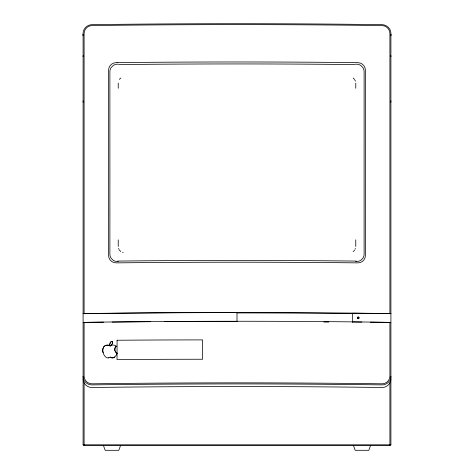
<?xml version="1.0" encoding="UTF-8"?>
<svg xmlns="http://www.w3.org/2000/svg" width="474" height="474" viewBox="0 0 474 474"><rect width="100%" height="100%" fill="white"/><g stroke="black" fill="none" stroke-linecap="round" stroke-linejoin="round"><path stroke-width="0.71" d="M390.825 102.171L390.902 100.932M109.743 344.622C109.802 343.3 110.578 341.31 112.119 341.339L112.557 342.317M112.516 342.821L112.557 342.258M83.098 56.667L83.211 55.458M390.902 378.797C390.997 383.484 386.796 387.643 382.103 387.501L373.927 387.394A945.458 81.421 0 0 0 100.073 387.394L91.897 387.501C87.204 387.643 83.003 383.484 83.098 378.797M112.379 343.36L112.516 342.761M108.576 357.834L108.416 357.87A3.371 3.324 -58.6 0 1 105.803 357.088A8.716 8.597 -58.6 0 1 103.599 354.066L103.16 352.721A6.76 6.672 -58.6 0 1 103.557 347.181L104.239 346.316A4.864 4.799 -58.6 0 1 108.078 345.161L108.653 345.273A4.835 4.776 -56.9 0 1 110.223 346.026A4.853 4.793 -56.9 0 1 116.213 346.162A4.343 4.29 -56.9 0 0 117.072 353.225L116.853 353.954A8.739 8.633 -56.9 0 1 114.649 357.029A3.365 3.324 -56.9 0 1 110.223 357.088A3.359 3.318 -56.9 0 1 108.813 357.787L108.416 357.923M120.538 445.566L118.808 450.3L105.187 450.3L103.451 445.566M370.55 445.566L368.813 450.3L355.192 450.3L353.462 445.566M109.915 343.579L110.75 342.05L112.119 341.339M112.166 343.917L112.379 343.306M355.008 249.306L355.459 248.435M389.515 445.566L389.906 444.808L389.906 382.767M111.882 344.438L112.166 343.857M103.688 346.956L103.557 347.181A6.76 6.672 -58.6 0 0 103.16 352.78M111.544 344.894L111.882 344.379M390.902 444.808L390.143 445.566L83.857 445.566L83.098 444.808L83.098 33.547A8.716 8.573 -61.7 0 1 84.585 28.659C86.209 26.248 88.993 24.731 91.897 24.66A947.372 81.587 0 0 1 382.103 24.666C385.007 24.725 387.791 26.248 389.415 28.659A8.716 8.573 61.7 0 1 390.902 33.547L390.902 444.808L83.098 444.808M111.183 345.25L111.544 344.835M104.007 346.601L104.239 346.37A4.864 4.799 -58.6 0 1 108.078 345.22L108.653 345.333A4.835 4.776 -56.9 0 1 110.223 346.085L110.223 346.026M111.183 345.196L110.472 345.587L109.796 344.989M110.815 345.433L110.472 345.587M83.098 313.67L91.583 313.468A948.912 81.724 0 0 1 382.417 313.468L390.902 313.67M370.384 322.184A948.912 81.724 0 0 1 390.902 322.456L382.417 322.231A948.912 81.724 0 0 0 91.583 322.231L83.098 322.433A948.912 81.724 0 0 1 103.616 322.184M118.316 64.191L117.351 64.203A7.602 7.507 -57.1 0 0 113.203 65.501L111.147 67.563A7.359 7.264 -57.1 0 0 109.885 71.687L109.891 254.165A7.359 7.264 -57.1 0 0 111.147 258.259L113.203 260.279A7.602 7.507 -57.1 0 0 117.351 261.476L118.316 261.47M352.638 313.551L347.946 313.498A945.144 81.398 0 0 0 237 312.935M352.638 321.982L356.91 322.03A948.912 81.724 0 0 1 361.875 322.083M355.684 64.191L356.649 64.203A7.602 7.507 57.1 0 1 360.797 65.501L362.853 67.563A7.359 7.264 57.1 0 1 364.115 71.687L364.109 254.165A7.359 7.264 57.1 0 1 362.853 258.259L360.797 260.279A7.602 7.507 57.1 0 1 356.649 261.476L355.684 261.47M122.576 252.452L123.222 252.559M353.177 78.044L354.564 79.431M119.436 250.183L120.823 251.564M84.485 445.566L84.094 444.808L84.094 382.767M354.86 80.011L355.459 81.172M118.541 248.435L119.14 249.597M112.498 341.837L112.35 341.582M109.743 344.562L109.796 345.048M390.789 55.458L390.902 56.667M83.098 100.932L83.175 102.171M389.906 313.575L389.906 33.494C389.978 29.275 386.257 25.566 382.056 25.578L373.927 25.472A948.912 81.724 0 0 0 100.073 25.472L91.944 25.578C87.743 25.566 84.022 29.275 84.094 33.494L84.094 313.575M389.906 322.332L389.906 376.107C390.001 380.302 386.233 383.952 382.056 383.81L373.927 383.703A948.912 81.724 0 0 0 100.073 383.703L91.944 383.81C87.767 383.952 83.999 380.302 84.094 376.107L84.094 322.332M355.767 83.11L355.767 88.282M355.767 239.85L355.767 246.504M352.638 322.308L352.638 313.219L356.91 313.267A948.912 81.724 0 0 1 390.902 313.693M237 321.698L237 312.609A948.912 81.724 0 0 0 83.098 313.693M118.233 83.11L118.233 88.282M118.233 239.85L118.233 246.504M117.072 353.219L117.072 353.278A4.343 4.29 -56.9 0 1 116.207 346.216L116.213 346.162M110.223 357.029L110.223 357.088A3.365 3.324 -56.9 0 0 114.649 356.969M117.724 261.079A930.071 79.555 0 0 1 356.3 261.079M118.897 64.582A930.071 79.555 0 0 1 355.127 64.582M83.098 376.255A8.716 8.573 -61.7 0 0 84.585 381.102C86.215 383.478 89.017 384.912 91.897 384.894A947.372 81.587 0 0 1 382.103 384.894C384.977 384.912 387.785 383.478 389.415 381.102A8.716 8.573 61.7 0 0 390.902 376.255M83.098 35.408A8.716 8.573 -61.7 0 1 83.175 34.258M112.125 322.083A948.912 81.724 0 0 1 150.525 321.716M164.786 321.609A948.912 81.724 0 0 1 237 321.372M323.843 322.042A945.144 81.398 0 0 1 328.808 322.083M390.825 34.258A8.716 8.573 61.7 0 1 390.902 35.408M119.436 79.431A4.716 4.699 0 0 1 120.823 78.044M354.564 250.183A4.716 4.699 0 0 1 353.177 251.564M83.098 35.514A8.722 8.579 -61.3 0 1 83.175 34.371M390.825 34.371A8.722 8.579 61.3 0 1 390.902 35.514M117.09 340.249L117.031 359.582A948.912 81.67 0.2 0 1 202.594 359.251L202.653 339.911A948.912 81.67 0.2 0 0 117.09 340.249M117.09 62.627L116.112 62.639A7.572 7.477 -56.9 0 0 108.558 70.235L108.576 255.45A7.572 7.477 -56.9 0 0 116.112 262.851L117.09 262.863A948.912 81.167 0 0 1 356.91 262.863L357.888 262.874A7.572 7.477 56.9 0 0 365.442 255.45L365.424 70.235A7.572 7.477 56.9 0 0 357.888 62.657L356.91 62.627A948.912 81.167 0 0 0 117.09 62.627M357.497 317.657A0.758 0.747 56.9 0 0 358.628 318.321A0.758 0.747 56.9 0 0 358.622 317.011A0.758 0.747 56.9 0 0 357.497 317.657M357.497 317.983A0.758 0.747 56.9 0 0 358.628 318.647A0.758 0.747 56.9 0 0 358.622 317.337A0.758 0.747 56.9 0 0 357.497 317.983"/></g></svg>
